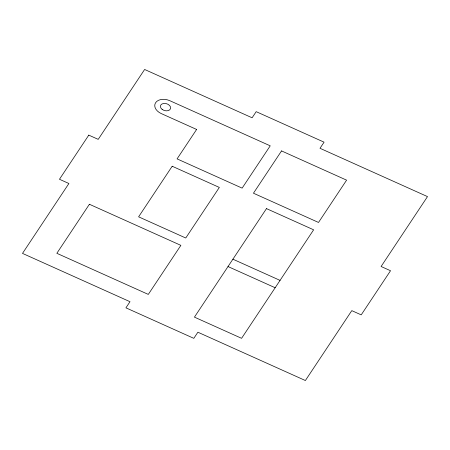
<?xml version="1.0" encoding="UTF-8"?>
<svg xmlns="http://www.w3.org/2000/svg" width="450" height="450" viewBox="0 0 450 450"><rect width="100%" height="100%" fill="white"/><g stroke="black" fill="none" stroke-linecap="round" stroke-linejoin="round"><path stroke-width="0.67" d="M232.903 259.194L280.052 280.384M228.015 266.552L275.164 287.741M88.785 135.129L59.473 179.269L68.906 183.504L22.5 253.395L129.994 301.702L125.927 307.834L193.815 338.344L197.888 332.213L305.381 380.526L351.787 310.635L361.215 314.871L390.527 270.731L381.094 266.496L427.5 196.605L320.006 148.297L324.073 142.166L256.185 111.656L252.112 117.788L144.619 69.474L98.212 139.365L88.785 135.129M89.404 204.261L56.841 253.305L148.303 294.407L180.872 245.362L89.404 204.261M172.192 166.241L138.606 216.821L185.754 238.011L219.336 187.431L172.192 166.241M196.611 129.459L177.075 158.884L242.139 188.128L270.225 145.828L169.802 100.693A10.997 7.526 15.5 0 0 155.627 102.684A10.997 7.526 15.5 0 0 161.252 113.569L196.611 129.459M281.543 150.913L253.451 193.213L318.516 222.452L346.601 180.152L281.543 150.913M266.484 208.62L194.434 317.132L241.583 338.321L313.633 229.809L266.484 208.62M162.152 109.406A5.237 3.583 15.5 0 0 170.567 108.551A5.237 3.583 15.5 0 0 163.862 103.438A5.237 3.583 15.5 0 0 162.152 109.406"/></g></svg>
